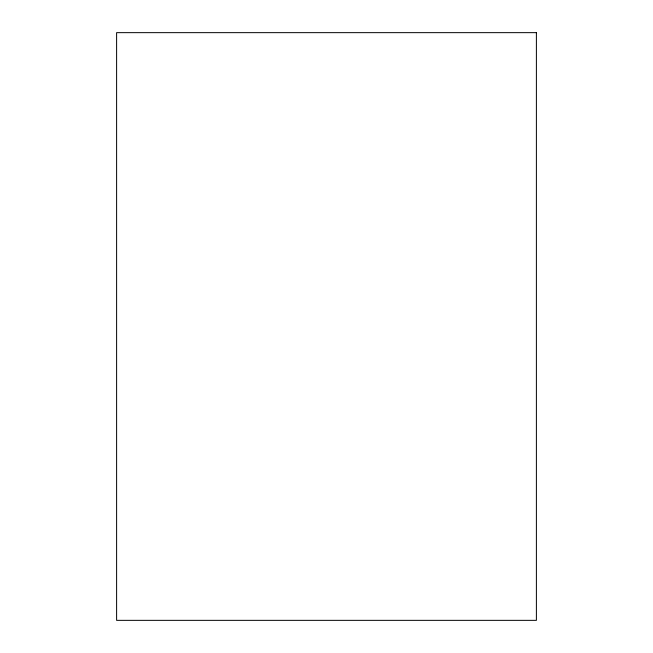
<?xml version="1.0" encoding="UTF-8"?>
<svg xmlns="http://www.w3.org/2000/svg" width="653" height="653" viewBox="0 0 653 653"><rect width="100%" height="100%" fill="white"/><g stroke="black" fill="none" stroke-linecap="round" stroke-linejoin="round"><path stroke-width="0.98" d="M536.391 32.65L116.609 32.65L116.609 620.35L536.391 620.35L536.391 32.65"/></g></svg>
